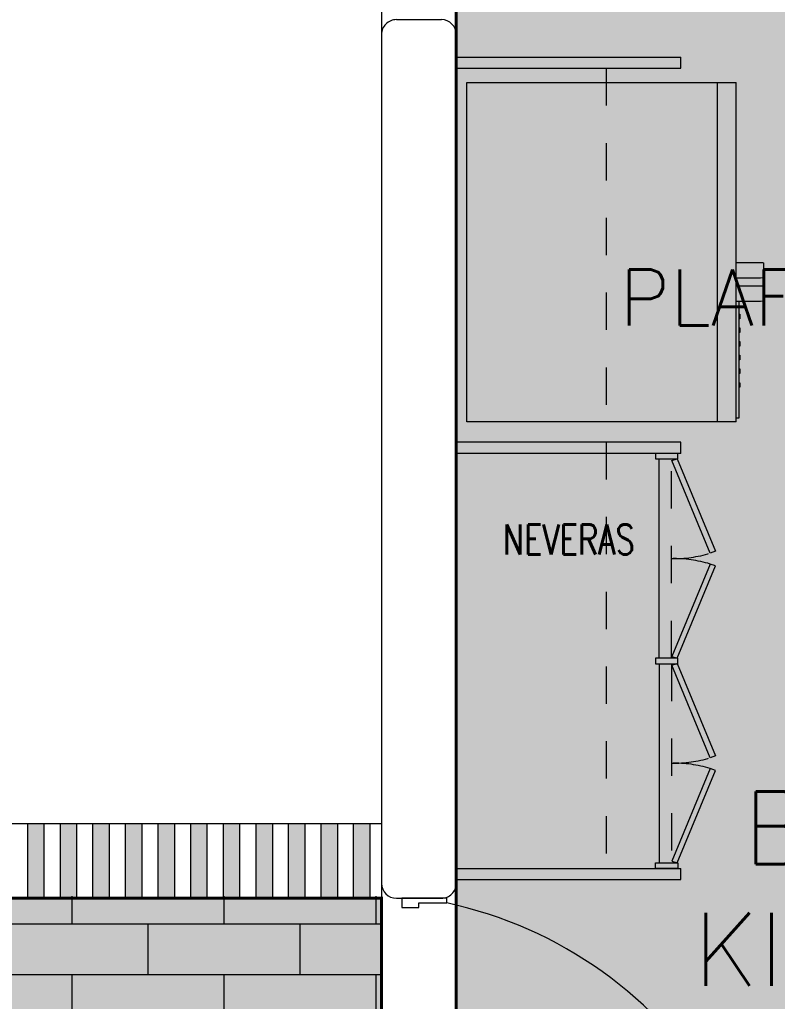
# Model space of a CAD drawing. Header units: metres. Extents: x 8 to 2416, y -346 to 476.
# Drawn here: x 134.4 to 136.425, y -111.506 to -108.88 of the extents above; entities that cross this region are included whole.
import ezdxf

# ---------------------------------------------------------------- set-up
doc = ezdxf.new("R2010")
doc.units = ezdxf.units.M
doc.linetypes.add('0', pattern=[0])
doc.linetypes.add('DASHED', pattern=[0.75, 0.5, -0.25])
doc.layers.get('0').update_dxf_attribs({"color": 250, "linetype": '0', "lineweight": 20})
for name, color, linetype, lineweight in [('01a_Mobiliario', 250, 'Continuous', 0), ('A-DOOR', 35, 'Continuous', 5), ('A-WALL', 250, 'Continuous', 20), ('baños', 140, 'Continuous', 0), ('MOB FIJOS', 251, 'Continuous', 0), ('MOBILIARIOS', 252, 'Continuous', 0), ('piso', 253, 'Continuous', 0), ('PLAFON', 253, 'Continuous', 5), ('PLAFON-MADERA', 33, 'Continuous', 5), ('PROYECCION', 9, 'DASHED', 0), ('textos', 7, 'Continuous', 0)]:
    doc.layers.add(name, color=color, linetype=linetype, lineweight=lineweight)
doc.layers.add('hatch piso', color=253, linetype='Continuous', lineweight=0, transparency=0.7)
doc.layers.add('www.dwgautocad.com', color=7, linetype='Continuous')
doc.styles.add('Arch-Dim', font='romans.shx', dxfattribs={"width": 0.75})
doc.styles.get("Standard").update_dxf_attribs({"font": 'arial.ttf', "height": 0.1875})

# ---------------------------------------------------------------- blocks, each defined once
blk = doc.blocks.new('puerta 1.00')
at = {"layer": 'A-DOOR'}
for p, q in [((-0.1499909777825792, -0.01249999999998863), (-0.9369131065861893, -0.3949003899592327)), ((-0.1376018300305759, -0.03799499105906534), (-0.1499909777825792, -0.01249999999998863)), ((-0.1376018300305759, -0.03799499105906534), (-0.9245239588341292, -0.4203953810183521)), ((-0.8945933787151716, -0.3743353558235185), (-0.8995626804436938, -0.3641092849366885)), ((-0.8776654875668441, -0.3661093421694943), (-0.8826347892953663, -0.3558832712826359)), ((-0.8652763398148409, -0.391604333228571), (-0.8603070380863755, -0.4018304041154153)), ((-0.9369131065861893, -0.3949003899592185), (-0.9245239588341292, -0.4203953810182952)), ((-0.8822042309632252, -0.3998303468828937), (-0.8772349292346462, -0.4100564177697379))]:
    blk.add_line(p, q, dxfattribs=at)
for points in [[(-0.08000000000000003, 0), (-0.07999999999977266, -0.02502577938815875), (-0.1250000000001364, -0.02502577938815875), (-0.1250000000001364, -0.01249999999998863), (-0.2000000000002728, -0.01249999999998863), (-0.2000000000002728, 0), (-0.08000000000000003, 0)], [(-0.08000000000000003, -0.949999999999676), (-0.07999999999977266, -0.9249742206115172), (-0.1250000000001364, -0.9249742206115172), (-0.1250000000001364, -0.9374999999996874), (-0.2000000000002728, -0.9374999999996874), (-0.2000000000002728, -0.949999999999676), (-0.08000000000000003, -0.949999999999676)]]:
    blk.add_lwpolyline(points, dxfattribs=at)
blk.add_arc((0.0366406024470507, 0.1601847667154885), 1.12290276596214, 211.1335814021241, 257.8342745107439, dxfattribs=at)
for points in [[(-0.8982293876285894, -0.3641570476290497), (-0.9032723932726299, -0.3641552480922314), (-0.9120053357341931, -0.3591091255589873), (-0.9170452244890726, -0.3503725840241714), (-0.9170416254155498, -0.3402865727359341), (-0.9119955028824052, -0.3315536302744846), (-0.9032589613473192, -0.3265137415195056), (-0.8931729500592382, -0.3265173405931563), (-0.8844400075977319, -0.3315634631261162), (-0.8794001188427956, -0.3403000046612163), (-0.8794037179163752, -0.3503860159494536), (-0.8844498404495198, -0.3591189584108889), (-0.8931863819846058, -0.3641588471658821), (-0.8982293876285894, -0.3641570476290497)], [(-0.8616537628267338, -0.4394241479959078), (-0.8666967684707743, -0.4394223484592317), (-0.8754297109322806, -0.4343762259259734), (-0.8804695996872169, -0.4256396843908874), (-0.8804660006136942, -0.4155536731029486), (-0.8754198780805496, -0.4068207306414706), (-0.8666833365455204, -0.4017808418864917), (-0.8565973252574395, -0.4017844409598581), (-0.8478643827958763, -0.4068305634931022), (-0.8428244940409968, -0.4155671050282024), (-0.8428280931145196, -0.4256531163161554), (-0.8478742156476073, -0.4343860587779034), (-0.8566107571826933, -0.4394259475325839), (-0.8616537628267338, -0.4394241479959078)]]:
    blk.add_open_spline(points, degree=2, dxfattribs=at)
blk = doc.blocks.new('PL BASE 1N NASAS 09')
at = {"layer": 'A-DOOR'}
h = blk.add_hatch(color=256, dxfattribs=at)
h.dxf.hatch_style = 1
h.paths.add_polyline_path([(-108.9453918879786, -53.24971880325275), (-108.9021269092042, -53.24971880325275), (-108.9021269092042, -53.44971880325262), (-108.9453918879786, -53.44971880325262)])
h.paths.add_polyline_path([(-109.0329218455275, -53.24971880325275), (-108.9896568667531, -53.24971880325275), (-108.9896568667531, -53.44971880325262), (-109.0329218455275, -53.44971880325262)])
h.paths.add_polyline_path([(-109.1204518030764, -53.24971880325275), (-109.077186824302, -53.24971880325275), (-109.077186824302, -53.44971880325262), (-109.1204518030764, -53.44971880325262)])
h.paths.add_polyline_path([(-109.2069817606253, -53.24971880325275), (-109.163716781851, -53.24971880325275), (-109.163716781851, -53.44971880325262), (-109.2069817606253, -53.44971880325262)])
h.paths.add_polyline_path([(-109.2945117181742, -53.24971880325275), (-109.2512467393998, -53.24971880325275), (-109.2512467393998, -53.44971880325262), (-109.2945117181742, -53.44971880325262)])
h.paths.add_polyline_path([(-109.3810416757231, -53.24971880325275), (-109.3377766969488, -53.24971880325275), (-109.3377766969488, -53.44971880325262), (-109.3810416757231, -53.44971880325262)])
h.paths.add_polyline_path([(-109.468571633272, -53.24971880325275), (-109.4253066544977, -53.24971880325275), (-109.4253066544977, -53.44971880325262), (-109.468571633272, -53.44971880325262)])
h.paths.add_polyline_path([(-109.5551015908209, -53.24971880325275), (-109.5118366120466, -53.24971880325275), (-109.5118366120466, -53.44971880325262), (-109.5551015908209, -53.44971880325262)])
h.paths.add_polyline_path([(-109.6426315483698, -53.24971880325275), (-109.5993665695955, -53.24971880325275), (-109.5993665695955, -53.44971880325262), (-109.6426315483698, -53.44971880325262)])
h.paths.add_polyline_path([(-109.7301615059187, -53.24971880325275), (-109.6868965271444, -53.24971880325275), (-109.6868965271444, -53.44971880325262), (-109.7301615059187, -53.44971880325262)])
h.paths.add_polyline_path([(-109.8176914634676, -53.24971880325275), (-109.7744264846933, -53.24971880325275), (-109.7744264846933, -53.44971880325262), (-109.8176914634676, -53.44971880325262)])
h.paths.add_polyline_path([(-109.9042214210165, -53.24971880325275), (-109.8609564422422, -53.24971880325275), (-109.8609564422422, -53.44971880325262), (-109.9042214210165, -53.44971880325262)])
h.paths.add_polyline_path([(-109.9917513785654, -53.24971880325275), (-109.9484863997911, -53.24971880325275), (-109.9484863997911, -53.44971880325262), (-109.9917513785654, -53.44971880325262)])
h.paths.add_polyline_path([(-110.0782813361143, -53.24971880325275), (-110.03501635734, -53.24971880325275), (-110.03501635734, -53.44971880325262), (-110.0782813361143, -53.44971880325262)])
h.paths.add_polyline_path([(-110.1658112936632, -53.24971880325275), (-110.1225463148889, -53.24971880325275), (-110.1225463148889, -53.44971880325262), (-110.1658112936632, -53.44971880325262)])
h.paths.add_polyline_path([(-110.2523412512122, -53.24971880325275), (-110.2090762724378, -53.24971880325275), (-110.2090762724378, -53.44971880325262), (-110.2523412512122, -53.44971880325262)])
h.paths.add_polyline_path([(-110.3398712087611, -53.24971880325275), (-110.2966062299867, -53.24971880325275), (-110.2966062299867, -53.44971880325262), (-110.3398712087611, -53.44971880325262)])
h.paths.add_polyline_path([(-110.4057686769227, -53.24971880325275), (-110.3625036981484, -53.24971880325275), (-110.3625036981484, -53.44971880325262), (-110.4057686769227, -53.44971880325262)])
h.paths.add_polyline_path([(-110.4932986344716, -53.24971880325275), (-110.4500336556973, -53.24971880325275), (-110.4500336556973, -53.44971880325262), (-110.4932986344716, -53.44971880325262)])
h.paths.add_polyline_path([(-110.5798285920205, -53.24971880325275), (-110.5365636132462, -53.24971880325275), (-110.5365636132462, -53.44971880325262), (-110.5798285920205, -53.44971880325262)])
h.paths.add_polyline_path([(-110.6673585495694, -53.24971880325275), (-110.6240935707951, -53.24971880325275), (-110.6240935707951, -53.44971880325262), (-110.6673585495694, -53.44971880325262)])
h.paths.add_polyline_path([(-110.7538885071183, -53.24971880325275), (-110.710623528344, -53.24971880325275), (-110.710623528344, -53.44971880325262), (-110.7538885071183, -53.44971880325262)])
h.paths.add_polyline_path([(-110.8414184646672, -53.24971880325275), (-110.7981534858929, -53.24971880325275), (-110.7981534858929, -53.44971880325262), (-110.8414184646672, -53.44971880325262)])
h.paths.add_polyline_path([(-110.9279484222162, -53.24971880325275), (-110.8846834434418, -53.24971880325275), (-110.8846834434418, -53.44971880325262), (-110.9279484222162, -53.44971880325262)])
h.paths.add_polyline_path([(-111.0154783797651, -53.24971880325275), (-110.9722134009907, -53.24971880325275), (-110.9722134009907, -53.44971880325262), (-111.0154783797651, -53.44971880325262)])
h.paths.add_polyline_path([(-111.103008337314, -53.24971880325275), (-111.0597433585396, -53.24971880325275), (-111.0597433585396, -53.44971880325262), (-111.103008337314, -53.44971880325262)])
h.paths.add_polyline_path([(-111.1905382948628, -53.24971880325275), (-111.1472733160885, -53.24971880325275), (-111.1472733160885, -53.44971880325262), (-111.1905382948628, -53.44971880325262)])
h.paths.add_polyline_path([(-111.2770682524118, -53.24971880325275), (-111.2338032736374, -53.24971880325275), (-111.2338032736374, -53.44971880325262), (-111.2770682524118, -53.44971880325262)])
h.paths.add_polyline_path([(-111.3645982099607, -53.24971880325275), (-111.3213332311863, -53.24971880325275), (-111.3213332311863, -53.44971880325262), (-111.3645982099607, -53.44971880325262)])
h.paths.add_polyline_path([(-111.4511281675096, -53.24971880325275), (-111.4078631887352, -53.24971880325275), (-111.4078631887352, -53.44971880325262), (-111.4511281675096, -53.44971880325262)])
h.paths.add_polyline_path([(-111.5386581250585, -53.24971880325275), (-111.4953931462841, -53.24971880325275), (-111.4953931462841, -53.44971880325262), (-111.5386581250585, -53.44971880325262)])
h.paths.add_polyline_path([(-111.6251880826074, -53.24971880325275), (-111.581923103833, -53.24971880325275), (-111.581923103833, -53.44971880325262), (-111.6251880826074, -53.44971880325262)])
h.paths.add_polyline_path([(-111.7127180401563, -53.24971880325275), (-111.6694530613819, -53.24971880325275), (-111.6694530613819, -53.44971880325262), (-111.7127180401563, -53.44971880325262)])
h.paths.add_polyline_path([(-111.7992868560981, -53.2497188032528), (-111.7559830189309, -53.24971880325275), (-111.7559830189309, -53.44971880325262), (-111.7992868560981, -53.44971880325268)], flags=0)
h.paths.add_polyline_path([(-106.5055530766093, -53.24971880325275), (-106.4622880978349, -53.24971880325275), (-106.4622880978349, -53.44971880325262), (-106.5055530766093, -53.44971880325262)])
h.paths.add_polyline_path([(-106.5920830341582, -53.24971880325275), (-106.5488180553838, -53.24971880325275), (-106.5488180553838, -53.44971880325262), (-106.5920830341582, -53.44971880325262)])
h.paths.add_polyline_path([(-106.6796129917071, -53.24971880325275), (-106.6363480129327, -53.24971880325275), (-106.6363480129327, -53.44971880325262), (-106.6796129917071, -53.44971880325262)])
h.paths.add_polyline_path([(-106.766142949256, -53.24971880325275), (-106.7228779704816, -53.24971880325275), (-106.7228779704816, -53.44971880325262), (-106.766142949256, -53.44971880325262)])
h.paths.add_polyline_path([(-106.8536729068049, -53.24971880325275), (-106.8104079280305, -53.24971880325275), (-106.8104079280305, -53.44971880325262), (-106.8536729068049, -53.44971880325262)])
h.paths.add_polyline_path([(-107.0277328219027, -53.24971880325275), (-106.9844678431284, -53.24971880325275), (-106.9844678431284, -53.44971880325262), (-107.0277328219027, -53.44971880325262)])
h.paths.add_polyline_path([(-106.9412028643538, -53.24971880325275), (-106.8979378855794, -53.24971880325275), (-106.8979378855794, -53.44971880325262), (-106.9412028643538, -53.44971880325262)])
h.paths.add_polyline_path([(-107.1152627794516, -53.24971880325275), (-107.0719978006773, -53.24971880325275), (-107.0719978006773, -53.44971880325262), (-107.1152627794516, -53.44971880325262)])
h.paths.add_polyline_path([(-107.2027927370005, -53.24971880325275), (-107.1595277582261, -53.24971880325275), (-107.1595277582261, -53.44971880325262), (-107.2027927370005, -53.44971880325262)])
h.paths.add_polyline_path([(-107.2893226945494, -53.24971880325275), (-107.2460577157751, -53.24971880325275), (-107.2460577157751, -53.44971880325262), (-107.2893226945494, -53.44971880325262)])
h.paths.add_polyline_path([(-107.3768526520983, -53.24971880325275), (-107.333587673324, -53.24971880325275), (-107.333587673324, -53.44971880325262), (-107.3768526520983, -53.44971880325262)])
h.paths.add_polyline_path([(-107.4633826096472, -53.24971880325275), (-107.4201176308729, -53.24971880325275), (-107.4201176308729, -53.44971880325262), (-107.4633826096472, -53.44971880325262)])
h.paths.add_polyline_path([(-107.5509125671961, -53.24971880325275), (-107.5076475884218, -53.24971880325275), (-107.5076475884218, -53.44971880325262), (-107.5509125671961, -53.44971880325262)])
h.paths.add_polyline_path([(-107.638442524745, -53.24971880325275), (-107.5951775459707, -53.24971880325275), (-107.5951775459707, -53.44971880325262), (-107.638442524745, -53.44971880325262)])
h.paths.add_polyline_path([(-107.7259724822939, -53.24971880325275), (-107.6827075035196, -53.24971880325275), (-107.6827075035196, -53.44971880325262), (-107.7259724822939, -53.44971880325262)])
h.paths.add_polyline_path([(-107.8125024398428, -53.24971880325275), (-107.7692374610685, -53.24971880325275), (-107.7692374610685, -53.44971880325262), (-107.8125024398428, -53.44971880325262)])
h.paths.add_polyline_path([(-107.9000323973917, -53.24971880325275), (-107.8567674186174, -53.24971880325275), (-107.8567674186174, -53.44971880325262), (-107.9000323973917, -53.44971880325262)])
h.paths.add_polyline_path([(-107.9865623549406, -53.24971880325275), (-107.9432973761663, -53.24971880325275), (-107.9432973761663, -53.44971880325262), (-107.9865623549406, -53.44971880325262)])
h.paths.add_polyline_path([(-108.0740923124895, -53.24971880325275), (-108.0308273337152, -53.24971880325275), (-108.0308273337152, -53.44971880325262), (-108.0740923124895, -53.44971880325262)])
h.paths.add_polyline_path([(-108.1606222700385, -53.24971880325275), (-108.1173572912641, -53.24971880325275), (-108.1173572912641, -53.44971880325262), (-108.1606222700385, -53.44971880325262)])
h.paths.add_polyline_path([(-108.2481522275874, -53.24971880325275), (-108.204887248813, -53.24971880325275), (-108.204887248813, -53.44971880325262), (-108.2481522275874, -53.44971880325262)])
h.paths.add_polyline_path([(-108.3356821851362, -53.24971880325275), (-108.2924172063619, -53.24971880325275), (-108.2924172063619, -53.44971880325262), (-108.3356821851362, -53.44971880325262)])
h.paths.add_polyline_path([(-108.4232121426851, -53.24971880325275), (-108.3799471639108, -53.24971880325275), (-108.3799471639108, -53.44971880325262), (-108.4232121426851, -53.44971880325262)])
h.paths.add_polyline_path([(-108.5097421002341, -53.24971880325275), (-108.4664771214597, -53.24971880325275), (-108.4664771214597, -53.44971880325262), (-108.5097421002341, -53.44971880325262)])
h.paths.add_polyline_path([(-108.597272057783, -53.24971880325275), (-108.5540070790086, -53.24971880325275), (-108.5540070790086, -53.44971880325262), (-108.597272057783, -53.44971880325262)])
h.paths.add_polyline_path([(-108.6838020153319, -53.24971880325275), (-108.6405370365575, -53.24971880325275), (-108.6405370365575, -53.44971880325262), (-108.6838020153319, -53.44971880325262)])
h.paths.add_polyline_path([(-108.7713319728808, -53.24971880325275), (-108.7280669941064, -53.24971880325275), (-108.7280669941064, -53.44971880325262), (-108.7713319728808, -53.44971880325262)])
h.paths.add_polyline_path([(-108.8578619304297, -53.24971880325275), (-108.8145969516553, -53.24971880325275), (-108.8145969516553, -53.44971880325262), (-108.8578619304297, -53.44971880325262)])
edge = h.paths.add_edge_path()
edge.add_line((-111.7559830189309, -53.24971880325275), (-111.7559830189309, -53.44971880325274))
edge.add_line((-111.7569830189308, -53.44971880325274), (-111.7992868560981, -53.44971880325279))
edge.add_line((-111.7992868560981, -53.44971880325279), (-111.7992868560981, -53.2497188032528))
edge.add_line((-111.7992868560981, -53.2497188032528), (-111.7569830189308, -53.24971880325275))
at = {"layer": '01a_Mobiliario', "transparency": 33554684}
for p, q in [((-106.2311166567443, -51.19971606251713), (-105.6306166567443, -51.19971606251719)), ((-105.6306166567443, -51.22971606251719), (-105.6306166567443, -51.19971606251719)), ((-106.2311166567443, -51.22971606251713), (-105.6306166567443, -51.22971606251719)), ((-105.6306166567784, -52.2297647459535), (-106.2306605497275, -52.22976474595347)), ((-105.6306166567784, -52.2597647459535), (-105.6306166567784, -52.2297647459535)), ((-105.6306166567784, -52.2597647459535), (-106.2306605497275, -52.25976474595347)), ((-106.2311166567445, -53.36971606251721), (-105.6306166567442, -53.36971606251721)), ((-105.6306166567442, -53.39971606251721), (-105.6306166567485, -53.36971606253216)), ((-106.2311166567445, -53.39971606251721), (-105.6306166567442, -53.39971606251721))]:
    blk.add_line(p, q, dxfattribs=at)
at = {"layer": 'A-DOOR'}
for p, q in [((-111.8310712337411, -53.24971880325275), (-106.4310712337405, -53.24971880325275)), ((-111.8310712337411, -53.44971880325262), (-106.4310712337405, -53.44971880325262))]:
    blk.add_line(p, q, dxfattribs=at)
for points in [[(-107.3768915104912, -53.24971880325275), (-107.3336265317169, -53.24971880325275), (-107.3336265317169, -53.44971880325262), (-107.3768915104912, -53.44971880325262)], [(-107.2893615529424, -53.24971880325275), (-107.246096574168, -53.24971880325275), (-107.246096574168, -53.44971880325262), (-107.2893615529424, -53.44971880325262)], [(-107.2028315953934, -53.24971880325275), (-107.1595666166191, -53.24971880325275), (-107.1595666166191, -53.44971880325262), (-107.2028315953934, -53.44971880325262)], [(-107.1153016378445, -53.24971880325275), (-107.0720366590702, -53.24971880325275), (-107.0720366590702, -53.44971880325262), (-107.1153016378445, -53.44971880325262)], [(-107.0277716802956, -53.24971880325275), (-106.9845067015213, -53.24971880325275), (-106.9845067015213, -53.44971880325262), (-107.0277716802956, -53.44971880325262)], [(-106.9412417227467, -53.24971880325275), (-106.8979767439724, -53.24971880325275), (-106.8979767439724, -53.44971880325262), (-106.9412417227467, -53.44971880325262)], [(-106.8537117651978, -53.24971880325275), (-106.8104467864235, -53.24971880325275), (-106.8104467864235, -53.44971880325262), (-106.8537117651978, -53.44971880325262)], [(-106.7661818076489, -53.24971880325275), (-106.7229168288746, -53.24971880325275), (-106.7229168288746, -53.44971880325262), (-106.7661818076489, -53.44971880325262)], [(-106.6796518501, -53.24971880325275), (-106.6363868713257, -53.24971880325275), (-106.6363868713257, -53.44971880325262), (-106.6796518501, -53.44971880325262)], [(-106.5921218925511, -53.24971880325275), (-106.5488569137768, -53.24971880325275), (-106.5488569137768, -53.44971880325262), (-106.5921218925511, -53.44971880325262)], [(-106.5055919350022, -53.24971880325275), (-106.4623269562279, -53.24971880325275), (-106.4623269562279, -53.44971880325262), (-106.5055919350022, -53.44971880325262)]]:
    blk.add_lwpolyline(points, close=True, dxfattribs=at)
at = {"layer": 'A-WALL'}
for p, q in [((-106.3910712337407, -51.09971880325266), (-106.2710712337407, -51.09971880325266)), ((-106.4310712337407, -51.13971880325266), (-106.4310712337406, -53.40971880325272)), ((-106.2310712337407, -51.13971880325266), (-106.2310712337406, -53.40971880325272)), ((-106.3910712337406, -53.44971880325271), (-106.2710712337406, -53.44971880325271))]:
    blk.add_line(p, q, dxfattribs=at)
for centre, start, end in [((-106.3910712337407, -51.13971880325266), 90, 180.0000000000029), ((-106.2710712337407, -51.13971880325266), 2.849776994591311e-12, 90), ((-106.3910712337406, -53.40971880325272), 180.0000000000028, 270), ((-106.2710712337406, -53.40971880325272), 270, 2.811610338413749e-12)]:
    blk.add_arc(centre, 0.04, start, end, dxfattribs=at)
at = {"layer": 'MOB FIJOS'}
for points in [[(-105.6986913029475, -52.25976474593525), (-105.6986913034744, -52.27476474592216), (-105.6386913034744, -52.27476474592216), (-105.6386913029474, -52.25976474593525)], [(-105.6549657629545, -52.27907078320387), (-105.6405850513264, -52.27480519569522), (-105.5382854938437, -52.52169547430584), (-105.5524386692309, -52.52668504305954)], [(-105.6549657629545, -52.80334062420365), (-105.6405850513264, -52.8076062117123), (-105.5382854938437, -52.56071593310168), (-105.5524386692309, -52.55572636434798)], [(-105.698691302684, -52.80724040423278), (-105.6986913032109, -52.82224040421969), (-105.6386913032109, -52.82224040421969), (-105.638691302684, -52.80724040423278)], [(-105.6549657629545, -52.82614018424881), (-105.6405850513264, -52.82187459674015), (-105.5382854938437, -53.06876487535077), (-105.5524386692309, -53.07375444410447)], [(-105.6549657629545, -53.35041002524859), (-105.6405850513264, -53.35467561275724), (-105.5382854938437, -53.10778533414662), (-105.5524386692309, -53.10279576539292)], [(-105.6986913029475, -53.36971606251721), (-105.6986913034744, -53.35471606253029), (-105.6386913034744, -53.35471606253029), (-105.6386913029474, -53.36971606251721)]]:
    blk.add_lwpolyline(points, close=True, dxfattribs=at)
at = {"layer": 'piso'}
for p, q in [((-106.4310712337405, -50.10971880325266), (-106.4310712337407, -51.13971880325265)), ((-105.6886910335536, -52.80724040423278), (-105.6886910335536, -52.27476474592216)), ((-105.6886910335536, -52.82224040421969), (-105.6886910335536, -53.35471606253029)), ((-106.4310712337406, -53.37971880325269), (-106.4310712337406, -54.46971880325272))]:
    blk.add_line(p, q, dxfattribs=at)
at = {"layer": 'PROYECCION', "color": 252, "linetype": 'DASHED', "ltscale": 0.1}
for p, q in [((-105.8306605497273, -51.22971606251718), (-105.8306605497272, -53.36971606251721)), ((-105.6553091642338, -52.80724040423278), (-105.6553091121132, -52.27476474592216)), ((-105.6553091642338, -52.82224040421969), (-105.6553091121132, -53.35471606253029))]:
    blk.add_line(p, q, dxfattribs=at)
for centre, radius, start, end in [((-105.6485895955432, -52.21716060019954), 0.3241147657211675, 268.8120596156591, 287.2569272457256), ((-105.6485895955431, -52.86525080720798), 0.324114765721167, 72.74307275427434, 91.18794038434096), ((-105.6485895955431, -52.76423000124448), 0.3241147657211726, 268.8120596156591, 287.2569272457256), ((-105.6485895955432, -53.41232020825291), 0.324114765721167, 72.74307275427434, 91.18794038434096)]:
    blk.add_arc(centre, radius, start, end, dxfattribs=at)
at = {"layer": 'A-DOOR', "rotation": 180}
blk.add_blockref('puerta 1.00', (-106.4565273407575, -54.39971880325238), dxfattribs=at)
at = {"layer": 'textos', "insert": (-106.106221841624, -52.45002940475916), "char_height": 0.08, "width": 26.65336975803461, "attachment_point": 1, "style": 'Arch-Dim'}
blk.add_mtext('\\pxt5.9124,29;NEVERAS', dxfattribs=at)
at = {"layer": 'textos', "insert": (-105.5976646762838, -53.68390970834118, -0.2244511640000165), "char_height": 0.195, "width": 3.404876511770499, "attachment_point": 7}
blk.add_mtext('{\\Fromans|c0; BACK\\PKITCHEN}', dxfattribs=at)
blk = doc.blocks.new('refrigerador 23 planta')
at = {"layer": 'www.dwgautocad.com', "color": 0, "linetype": 'Continuous', "lineweight": 0}
for p, q in [((8.823229970501231, 1.222327072765411), (8.823229970501231, 1.942327072765413)), ((8.823229970501231, 1.942327072765413), (9.731205549015748, 1.942327072765413)), ((9.731205549015748, 1.942327072765413), (9.731205549015748, 1.222327072765411)), ((9.731205549015748, 1.273577576415872), (8.823229970501231, 1.273577576415872)), ((8.823229970501231, 1.222327072765411), (9.731205549015748, 1.222327072765411)), ((8.833591568888039, 1.215310649731259), (8.833591568888039, 1.222327072765411)), ((9.14581662980175, 1.215310649731259), (8.833591568888039, 1.215310649731259)), ((8.91602960779403, 1.212792655307678), (8.91602960779403, 1.215310649731259)), ((8.928264687652849, 1.212792655307678), (8.91602960779403, 1.212792655307678)), ((8.928264687652849, 1.215310649731259), (8.928264687652849, 1.212792655307678)), ((8.952711058952026, 1.212792655307678), (8.952711058952026, 1.215310649731259)), ((8.964946138810845, 1.212792655307678), (8.952711058952026, 1.212792655307678)), ((8.964946138810845, 1.215310649731259), (8.964946138810845, 1.212792655307678)), ((8.989392510110015, 1.212792655307678), (8.989392510110015, 1.215310649731259)), ((9.001627589968834, 1.212792655307678), (8.989392510110015, 1.212792655307678)), ((9.001627589968834, 1.215310649731259), (9.001627589968834, 1.212792655307678)), ((9.026073961268011, 1.212792655307678), (9.026073961268011, 1.215310649731259)), ((9.03830904112683, 1.212792655307678), (9.026073961268011, 1.212792655307678)), ((9.03830904112683, 1.215310649731259), (9.03830904112683, 1.212792655307678)), ((9.062755412426007, 1.212792655307678), (9.062755412426007, 1.215310649731259)), ((9.07499050437243, 1.212792655307678), (9.062755412426007, 1.212792655307678)), ((9.07499050437243, 1.215310649731259), (9.07499050437243, 1.212792655307678)), ((9.099436851496385, 1.212792655307678), (9.099436851496385, 1.215310649731259)), ((9.111671955530426, 1.212792655307678), (9.099436851496385, 1.212792655307678)), ((9.111671955530426, 1.215310649731259), (9.111671955530426, 1.212792655307678)), ((9.145816640204949, 1.159489965411308), (9.145816618959145, 1.222327072765411)), ((9.187700393649912, 1.222327072765411), (9.187700393649912, 1.201016856316589)), ((9.208247156587689, 1.162084498587771), (9.208247156587689, 1.222327072765411)), ((9.25013092212027, 1.222327072765411), (9.25013092212027, 1.157322415005972)), ((9.187700393649912, 1.201016856316589), (9.187700405737523, 1.193795620801578)), ((9.187700405737523, 1.193795620801578), (9.187700405737523, 1.157322463356416)), ((9.145816640204949, 1.157322463356416), (9.145816640204949, 1.159489965411308)), ((9.14611212185595, 1.151877913257295), (9.145816640204949, 1.157322463356416)), ((9.187700405737523, 1.157322463356416), (9.187404936174133, 1.151877913257295)), ((9.208247152367797, 1.157322715503221), (9.2082471686753, 1.159489917060864)), ((9.208542638238697, 1.151877816556408), (9.208247152367797, 1.157322715503221)), ((9.2082471686753, 1.159489917060864), (9.208247156587689, 1.162084498587771)), ((9.25013092212027, 1.157322415005972), (9.249835452556873, 1.151877816556408)), ((9.146998530546142, 1.149115507339201), (9.14611212185595, 1.151877913257295)), ((9.186518515396337, 1.149115507339201), (9.146998530546142, 1.149115507339201)), ((9.187404936174133, 1.151877913257295), (9.186518515396337, 1.149115507339201)), ((9.209429059016493, 1.149115458988757), (9.208542638238697, 1.151877816556408)), ((9.248949031779077, 1.149115458988757), (9.209429059016493, 1.149115458988757)), ((9.249835452556873, 1.151877816556408), (9.248949031779077, 1.149115458988757))]:
    blk.add_line(p, q, dxfattribs=at)
blk = doc.blocks.new('PL MUEBLES 1N NASAS 09')
at = {"layer": 'hatch piso'}
h = blk.add_hatch(dxfattribs=at)
h.set_pattern_fill('AR-BRSTD', color=256, scale=0.002)
h.set_pattern_definition([(0, (-12.57728197137635, 39.35899722766072), (0, 0.1354836), []), (90, (-12.57728197137635, 39.35899722766072), (-0.2032, 0.1354836), [0.1354836, -0.1354836])])
h.paths.add_polyline_path([(47.83047333544062, 32.95899722776375), (47.83047333544062, 34.55899722776377), (50.43047333544052, 34.55899722776377), (50.43047333544064, 34.75899722776381), (55.83047333544118, 34.75899722776381), (55.82906068858608, 32.95899722776375)])
at = {"layer": 'baños'}
blk.add_blockref('PL BASE 1N NASAS 09', (162.2615445691817, 88.20329366328178), dxfattribs=at)
at = {"layer": 'MOBILIARIOS', "rotation": 90.00000000000001}
blk.add_blockref('refrigerador 23 planta', (58.00124886155983, 27.20429565717345), dxfattribs=at)

msp = doc.modelspace()

# ---------------------------------------------------------------- hatches: boundary and pattern name
at = {"layer": 'PLAFON', "transparency": 33554477}
h = msp.add_hatch(color=256, dxfattribs=at)
h.dxf.hatch_style = 1
edge = h.paths.add_edge_path()
edge.add_line((137.9670649727968, -107.230043777348), (136.6710235753155, -107.2300437773478))
edge.add_line((136.6710235753155, -107.2300437773478), (135.6163934133222, -107.2300437773478))
edge.add_line((135.6163934133222, -107.2300437773478), (135.5670649727966, -107.2300437773478))
edge.add_line((135.5670649727966, -107.2300437773478), (135.5670649727967, -112.7600437773477))
edge.add_arc((135.6370649727967, -112.7600437773478), 0.06999999999996476, 179.9999999999884, 270.0000000000232)
edge.add_line((135.6370649727967, -112.8300437773477), (137.8920602185377, -112.8330041371167))
edge.add_arc((137.8920602185377, -112.7579707402571), 0.07503339685962374, 270, 358.4168197508361)
edge.add_line((137.9670649727971, -112.7600437773481), (137.9670649727968, -107.230043777348))
h = msp.add_hatch(color=256, dxfattribs=at)
h.dxf.hatch_style = 1
edge = h.paths.add_edge_path()
edge.add_line((127.4266719004069, -111.4308196193803), (129.8970652003806, -111.4300437773475))
edge.add_arc((129.8970649727963, -111.3600437773479), 0.06999999999997945, 270.0001862802678, 360.0000000000117)
edge.add_line((129.9670649727963, -111.3600437773479), (129.9670649727964, -111.2300437773478))
edge.add_line((129.9670649727964, -111.2300437773478), (135.3670649727968, -111.2300437773479))
edge.add_line((135.3670649727968, -111.2300437773479), (135.3670649727968, -112.8284874804682))
edge.add_line((135.3670649727968, -112.8284874804682), (127.3672988944587, -112.830050184254))
edge.add_line((127.3672988944587, -112.830050184254), (127.3672988944584, -111.494325883212))
edge.add_arc((127.4370649727964, -111.5000437773478), 0.07000000000003602, 98.53841390678912, 175.3146197077934, ccw=False)

# ---------------------------------------------------------------- linework, layer by layer
at = {"layer": 'PLAFON-MADERA', "const_width": 0.008}
msp.add_lwpolyline([(137.9670649727968, -107.230043777348), (136.6710235753155, -107.2300437773478), (135.6163934133222, -107.2300437773478), (135.5670649727966, -107.2300437773478), (135.5670649727967, -112.7600437773477, 0.4142135623732734), (135.6370649727967, -112.8300437773477), (137.8920602185377, -112.8330041371167, 0.4061433857636972), (137.9670649727971, -112.7600437773481)], format="xyb", close=True, dxfattribs=at)
msp.add_lwpolyline([(127.4266719004069, -111.4308196193803), (129.8970652003806, -111.4300437773475, 0.4142126101178693), (129.9670649727963, -111.3600437773479), (129.9670649727964, -111.2300437773478), (135.3670649727968, -111.2300437773479), (135.3670649727968, -112.8284874804682), (127.3672988944587, -112.830050184254), (127.3672988944584, -111.494325883212, -0.3481204360965278), (127.4266719004069, -111.4308196193803)], format="xyb", dxfattribs=at)

# ---------------------------------------------------------------- block references
msp.add_blockref('PL MUEBLES 1N NASAS 09', (79.53659163735574, -145.9836186373769))

# ---------------------------------------------------------------- texts
at = {"layer": 'textos', "color": 5, "insert": (138.3822732479205, -109.9481575787905), "char_height": 0.15, "width": 2.732502762071476, "attachment_point": 9}
msp.add_mtext('\\pxqc;{\\Fromans|c0;PLAFON SHEETROCK\\PH=3.20 MT}', dxfattribs=at)

doc.saveas('drawing.dxf')
